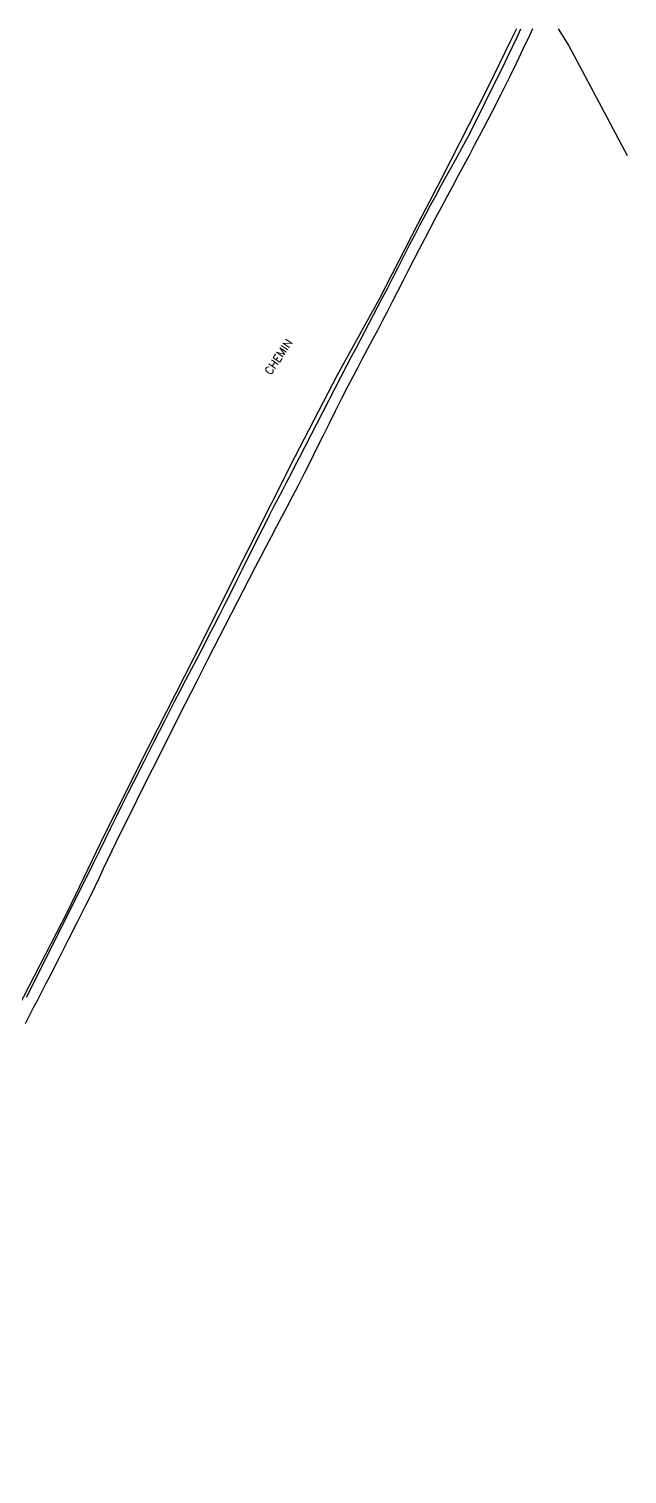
# Model space of a CAD drawing. Header units: millimetres. Extents: x 173000 to 174000, y 134000 to 135000.
# Drawn here: x 173566.1 to 173696.8, y 134683.9 to 135000 of the extents above; entities that cross this region are included whole.
import ezdxf

# ---------------------------------------------------------------- set-up
doc = ezdxf.new("R2010")
doc.units = ezdxf.units.MM
for name, color, linetype in [('W0071', 7, 'CONTINUOUS'), ('W0330', 7, 'CONTINUOUS'), ('W0989', 7, 'CONTINUOUS')]:
    doc.layers.add(name, color=color, linetype=linetype)
doc.styles.get("Standard").update_dxf_attribs({"font": 'romans.shx', "width": 0.85})

msp = doc.modelspace()

# ---------------------------------------------------------------- linework, layer by layer
at = {"layer": 'W0071'}
for points in [[(173676.15, 135000), (173675.52, 134998.67), (173674.05, 134995.54), (173672.56, 134992.42), (173671.04, 134989.3), (173669.19, 134985.62), (173667.31, 134981.94), (173665.4, 134978.28), (173663.49, 134974.63), (173662.29, 134972.34), (173661.07, 134970.07), (173659.85, 134967.79), (173658.62, 134965.52), (173657.4, 134963.25), (173656.18, 134960.97), (173654.96, 134958.69), (173653.76, 134956.41), (173652.57, 134954.13), (173651.39, 134951.85), (173650.22, 134949.57), (173649.06, 134947.28), (173647.89, 134944.99), (173646.72, 134942.7), (173645.55, 134940.42), (173644.37, 134938.14), (173643.31, 134936.1), (173642.23, 134934.07), (173641.16, 134932.04), (173640.08, 134930.01), (173639, 134927.98), (173637.93, 134925.94), (173636.86, 134923.91), (173635.8, 134921.86), (173634.41, 134919.14), (173633.03, 134916.41), (173631.67, 134913.68), (173630.3, 134910.94), (173628.94, 134908.2), (173627.58, 134905.46), (173626.2, 134902.73), (173624.82, 134900.01), (173623.67, 134897.78), (173622.51, 134895.56), (173621.35, 134893.34), (173620.19, 134891.13), (173619.02, 134888.91), (173617.86, 134886.7), (173616.7, 134884.48), (173615.54, 134882.26), (173612.9, 134877.17), (173610.27, 134872.08), (173607.64, 134866.99), (173605.03, 134861.89), (173602.59, 134857.08), (173600.16, 134852.27), (173597.74, 134847.46), (173595.33, 134842.64), (173593.01, 134838.02), (173590.7, 134833.4), (173588.4, 134828.78), (173586.12, 134824.14), (173585.16, 134822.18), (173584.22, 134820.21), (173583.27, 134818.24), (173582.33, 134816.27), (173581.39, 134814.3), (173580.45, 134812.33), (173579.5, 134810.36), (173578.53, 134808.4), (173576.58, 134804.49), (173574.6, 134800.6), (173572.61, 134796.71), (173570.62, 134792.82), (173569.73, 134791.08), (173568.83, 134789.34), (173567.93, 134787.6), (173567.02, 134785.86), (173566.12, 134784.12), (173565.22, 134782.38)], [(173565.56, 134788.22), (173567.49, 134792.09), (173569.42, 134795.95), (173571.36, 134799.82), (173573.3, 134803.68), (173575.23, 134807.55), (173577.16, 134811.42), (173579.09, 134815.29), (173580.34, 134817.81), (173581.58, 134820.33), (173582.83, 134822.85), (173584.07, 134825.37), (173585.31, 134827.89), (173586.55, 134830.4), (173587.8, 134832.92), (173589.06, 134835.43), (173591.26, 134839.8), (173593.47, 134844.17), (173595.69, 134848.53), (173597.92, 134852.89), (173599.14, 134855.25), (173600.36, 134857.6), (173601.59, 134859.96), (173602.82, 134862.31), (173604.05, 134864.66), (173605.27, 134867.02), (173606.49, 134869.38), (173607.7, 134871.74), (173608.98, 134874.27), (173610.24, 134876.8), (173611.5, 134879.33), (173612.76, 134881.87), (173614.01, 134884.41), (173615.27, 134886.94), (173616.54, 134889.47), (173617.82, 134892), (173618.72, 134893.76), (173619.63, 134895.53), (173620.54, 134897.29), (173621.46, 134899.05), (173622.37, 134900.81), (173623.29, 134902.57), (173624.21, 134904.33), (173625.12, 134906.1), (173626.44, 134908.65), (173627.75, 134911.2), (173629.07, 134913.75), (173630.38, 134916.3), (173631.69, 134918.85), (173633.01, 134921.4), (173634.33, 134923.95), (173635.65, 134926.49), (173636.6, 134928.32), (173637.56, 134930.14), (173638.52, 134931.97), (173639.48, 134933.79), (173640.44, 134935.61), (173641.4, 134937.43), (173642.36, 134939.26), (173643.31, 134941.08), (173644.5, 134943.38), (173645.68, 134945.68), (173646.86, 134947.98), (173648.03, 134950.29), (173649.21, 134952.59), (173650.39, 134954.89), (173651.58, 134957.19), (173652.79, 134959.48), (173653.91, 134961.58), (173655.05, 134963.66), (173656.2, 134965.75), (173657.35, 134967.83), (173658.51, 134969.91), (173659.65, 134971.99), (173660.78, 134974.08), (173661.9, 134976.19), (173663.87, 134980.03), (173665.81, 134983.89), (173667.72, 134987.77), (173669.62, 134991.65), (173670.65, 134993.79), (173671.68, 134995.93), (173672.69, 134998.07), (173673.6, 135000)]]:
    msp.add_lwpolyline(points, dxfattribs=at)
at = {"layer": 'W0330'}
for points in [[(173672.61, 135000), (173671.26, 134997.24), (173666.57, 134987.6), (173662.21, 134978.99), (173656.19, 134967.16), (173651.11, 134957.33), (173642.61, 134940.92), (173633.47, 134924.23), (173624.22, 134906.43), (173613.95, 134885.96), (173602.13, 134862.46), (173592.13, 134842.8), (173582.6, 134823.78), (173574.44, 134806.81), (173564.82, 134788.17), (173553.22, 134765.46), (173544.85, 134748.58), (173533.45, 134726.17), (173522.44, 134705.03), (173510.61, 134681.62), (173505.24, 134671)], [(173681.73, 135000), (173684.09, 134996.28), (173691.18, 134983.05), (173696.81, 134972.31)]]:
    msp.add_lwpolyline(points, dxfattribs=at)

# ---------------------------------------------------------------- texts
at = {"layer": 'W0989'}
msp.add_text('CHEMIN', height=1.75, rotation=56.381, dxfattribs=at).set_placement((173618.93, 134924.18))

doc.saveas('drawing.dxf')
